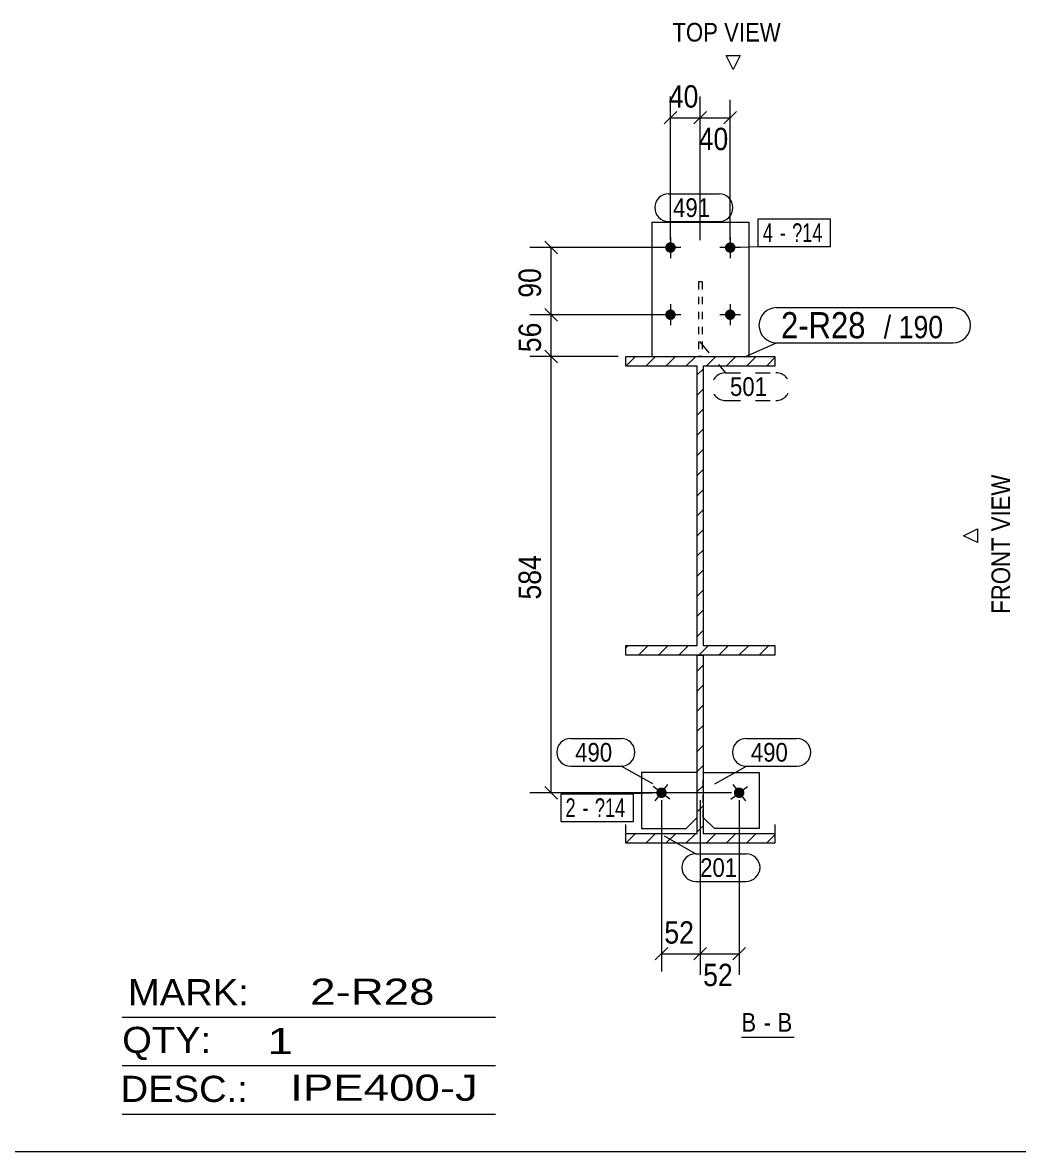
# Model space of a CAD drawing. Header units: millimetres. Extents: x 2 to 825, y 1 to 579.
# Drawn here: x 204.2 to 337.6, y 5 to 156.2 of the extents above; entities that cross this region are included whole.
import ezdxf

# ---------------------------------------------------------------- set-up
doc = ezdxf.new("R2010")
doc.units = ezdxf.units.MM
for name, pattern in [('XKITLINE00', [0]), ('XKITLINE01', [4, 1, -1, 1, -1]), ('XKITLINE02', [4, 2, -2])]:
    doc.linetypes.add(name, pattern=pattern)
for name, color, linetype, lineweight in [('Bolt', 3, 'Continuous', 0), ('BoltMark', 7, 'Continuous', 0), ('Dimensions', 7, 'Continuous', 0), ('DrawingSheet', 5, 'Continuous', 0), ('OtherObjectType', 7, 'Continuous', 0), ('Part', 2, 'Continuous', 0), ('PartMark', 7, 'Continuous', 0)]:
    doc.layers.add(name, color=color, linetype=linetype, lineweight=lineweight)
doc.styles.add('ARIAL', font='ARIAL.TTF')
doc.styles.add('ARIAL_NARROW', font='ARIALN.TTF')

# ---------------------------------------------------------------- blocks, each defined once
blk = doc.blocks.new('*A6')
at = {"layer": 'Part', "color": 7, "linetype": 'XKITLINE00', "lineweight": 0}
for p, q in [((284.96, 110.19), (286.26, 111.49)), ((287.66, 110.19), (288.96, 111.49)), ((290.35, 110.19), (291.65, 111.49)), ((293.04, 110.19), (294.34, 111.49)), ((295.74, 110.19), (297.04, 111.49)), ((298.43, 110.19), (299.73, 111.49)), ((301.13, 110.19), (302.43, 111.49)), ((303.82, 110.19), (304.96, 111.34)), ((284.96, 110.19), (284.96, 110.19)), ((294.56, 109.02), (295.36, 109.82)), ((294.56, 106.32), (295.36, 107.12)), ((294.56, 103.63), (295.36, 104.43)), ((294.56, 100.94), (295.36, 101.74)), ((294.56, 98.24), (295.36, 99.04)), ((294.56, 95.55), (295.36, 96.35)), ((294.56, 92.85), (295.36, 93.65)), ((294.56, 90.16), (295.36, 90.96)), ((294.56, 87.47), (295.36, 88.27)), ((294.56, 84.77), (295.36, 85.57)), ((294.56, 82.08), (295.36, 82.88)), ((294.56, 79.38), (295.36, 80.18)), ((294.56, 76.69), (295.36, 77.49)), ((294.56, 74), (295.36, 74.8)), ((284.96, 72.48), (285.28, 72.79)), ((286.67, 71.49), (287.97, 72.79)), ((289.37, 71.49), (290.67, 72.79)), ((292.06, 71.49), (293.36, 72.79)), ((294.75, 71.49), (296.05, 72.79)), ((297.45, 71.49), (298.75, 72.79)), ((300.14, 71.49), (301.44, 72.79)), ((302.84, 71.49), (304.14, 72.79))]:
    blk.add_line(p, q, dxfattribs=at)
blk = doc.blocks.new('*A7')
at = {"layer": 'Part', "color": 7, "linetype": 'XKITLINE00', "lineweight": 0}
for p, q in [((294.56, 69.36), (295.36, 70.16)), ((294.56, 66.67), (295.36, 67.47)), ((294.56, 63.97), (295.36, 64.77)), ((294.56, 61.28), (295.36, 62.08)), ((294.56, 58.59), (295.36, 59.39)), ((294.56, 55.89), (295.36, 56.69)), ((294.56, 53.2), (295.36, 54)), ((294.56, 50.5), (295.36, 51.3)), ((294.56, 47.81), (295.36, 48.61)), ((284.96, 46.29), (286.27, 47.6)), ((287.66, 46.29), (288.96, 47.6)), ((290.35, 46.29), (291.66, 47.6)), ((293.04, 46.29), (294.35, 47.6)), ((295.74, 46.29), (297.05, 47.6)), ((298.43, 46.29), (299.74, 47.6)), ((301.13, 46.29), (302.43, 47.6)), ((303.82, 46.29), (304.96, 47.43))]:
    blk.add_line(p, q, dxfattribs=at)
blk = doc.blocks.new('*A146')
at = {"layer": 'Bolt'}
blk.add_hatch(color=3, dxfattribs=at).paths.add_polyline_path([(299.76, 53.63), (299.79, 53.65), (299.82, 53.66), (299.85, 53.68), (299.88, 53.69), (299.91, 53.71), (299.94, 53.72), (299.98, 53.73), (300.01, 53.74), (300.04, 53.74), (300.08, 53.75), (300.11, 53.75), (300.15, 53.75), (300.18, 53.75), (300.21, 53.75), (300.25, 53.75), (300.28, 53.74), (300.32, 53.74), (300.35, 53.73), (300.38, 53.72), (300.41, 53.71), (300.45, 53.69), (300.48, 53.68), (300.51, 53.66), (300.54, 53.65), (300.57, 53.63), (300.59, 53.61), (300.62, 53.58), (300.64, 53.56), (300.67, 53.54), (300.69, 53.51), (300.71, 53.48), (300.73, 53.46), (300.75, 53.43), (300.77, 53.4), (300.79, 53.37), (300.8, 53.34), (300.81, 53.31), (300.83, 53.27), (300.84, 53.24), (300.84, 53.21), (300.85, 53.17), (300.86, 53.14), (300.86, 53.1), (300.86, 53.07), (300.86, 53.04), (300.86, 53), (300.86, 52.97), (300.85, 52.93), (300.84, 52.9), (300.84, 52.87), (300.83, 52.83), (300.81, 52.8), (300.8, 52.77), (300.79, 52.74), (300.77, 52.71), (300.75, 52.68), (300.73, 52.65), (300.71, 52.62), (300.69, 52.6), (300.67, 52.57), (300.64, 52.55), (300.62, 52.52), (300.59, 52.5), (300.56, 52.48), (300.53, 52.46), (300.51, 52.44), (300.47, 52.43), (300.44, 52.41), (300.41, 52.4), (300.38, 52.39), (300.35, 52.38), (300.31, 52.37), (300.28, 52.36), (300.25, 52.36), (300.21, 52.36), (300.18, 52.35), (300.14, 52.35), (300.11, 52.36), (300.07, 52.36), (300.04, 52.36), (300.01, 52.37), (299.97, 52.38), (299.94, 52.39), (299.91, 52.4), (299.88, 52.42), (299.85, 52.43), (299.81, 52.45), (299.79, 52.46), (299.76, 52.48), (299.73, 52.5), (299.7, 52.53), (299.68, 52.55), (299.65, 52.57), (299.63, 52.6), (299.61, 52.62), (299.59, 52.65), (299.57, 52.68), (299.55, 52.71), (299.54, 52.74), (299.52, 52.77), (299.51, 52.8), (299.5, 52.84), (299.49, 52.87), (299.48, 52.9), (299.47, 52.94), (299.47, 52.97), (299.46, 53), (299.46, 53.04), (299.46, 53.07), (299.46, 53.11), (299.47, 53.14), (299.47, 53.18), (299.48, 53.21), (299.49, 53.24), (299.5, 53.28), (299.51, 53.31), (299.52, 53.34), (299.54, 53.37), (299.55, 53.4), (299.57, 53.43), (299.59, 53.46), (299.61, 53.49), (299.63, 53.51), (299.65, 53.54), (299.68, 53.56), (299.7, 53.59), (299.73, 53.61)], flags=17)
at = {"layer": 'Bolt', "color": 3, "linetype": 'XKITLINE00', "lineweight": 0}
for p, q in [((299.06, 52.2), (301.27, 53.91)), ((299.3, 54.16), (301.02, 51.95))]:
    blk.add_line(p, q, dxfattribs=at)
blk = doc.blocks.new('*A147')
at = {"layer": 'Bolt'}
blk.add_hatch(color=3, dxfattribs=at).paths.add_polyline_path([(289.3, 52.52), (289.28, 52.55), (289.25, 52.57), (289.23, 52.6), (289.21, 52.62), (289.19, 52.65), (289.17, 52.68), (289.15, 52.71), (289.14, 52.74), (289.12, 52.77), (289.11, 52.8), (289.1, 52.83), (289.09, 52.87), (289.08, 52.9), (289.07, 52.93), (289.07, 52.97), (289.06, 53), (289.06, 53.04), (289.06, 53.07), (289.06, 53.1), (289.07, 53.14), (289.07, 53.17), (289.08, 53.21), (289.09, 53.24), (289.1, 53.27), (289.11, 53.31), (289.12, 53.34), (289.14, 53.37), (289.15, 53.4), (289.17, 53.43), (289.19, 53.46), (289.21, 53.48), (289.23, 53.51), (289.25, 53.54), (289.28, 53.56), (289.3, 53.58), (289.33, 53.61), (289.36, 53.63), (289.39, 53.65), (289.41, 53.66), (289.45, 53.68), (289.48, 53.69), (289.51, 53.71), (289.54, 53.72), (289.57, 53.73), (289.61, 53.74), (289.64, 53.74), (289.67, 53.75), (289.71, 53.75), (289.74, 53.75), (289.78, 53.75), (289.81, 53.75), (289.85, 53.75), (289.88, 53.74), (289.91, 53.74), (289.95, 53.73), (289.98, 53.72), (290.01, 53.71), (290.04, 53.69), (290.07, 53.68), (290.11, 53.66), (290.13, 53.65), (290.16, 53.63), (290.19, 53.61), (290.22, 53.59), (290.24, 53.56), (290.27, 53.54), (290.29, 53.51), (290.31, 53.49), (290.33, 53.46), (290.35, 53.43), (290.37, 53.4), (290.39, 53.37), (290.4, 53.34), (290.41, 53.31), (290.43, 53.28), (290.44, 53.24), (290.44, 53.21), (290.45, 53.18), (290.46, 53.14), (290.46, 53.11), (290.46, 53.07), (290.46, 53.04), (290.46, 53), (290.46, 52.97), (290.45, 52.94), (290.44, 52.9), (290.44, 52.87), (290.43, 52.84), (290.41, 52.8), (290.4, 52.77), (290.39, 52.74), (290.37, 52.71), (290.35, 52.68), (290.33, 52.65), (290.31, 52.62), (290.29, 52.6), (290.27, 52.57), (290.24, 52.55), (290.22, 52.53), (290.19, 52.5), (290.17, 52.48), (290.14, 52.46), (290.11, 52.45), (290.08, 52.43), (290.05, 52.42), (290.01, 52.4), (289.98, 52.39), (289.95, 52.38), (289.92, 52.37), (289.88, 52.36), (289.85, 52.36), (289.81, 52.36), (289.78, 52.35), (289.75, 52.35), (289.71, 52.36), (289.68, 52.36), (289.64, 52.36), (289.61, 52.37), (289.58, 52.38), (289.54, 52.39), (289.51, 52.4), (289.48, 52.41), (289.45, 52.43), (289.42, 52.44), (289.39, 52.46), (289.36, 52.48), (289.33, 52.5)], flags=17)
at = {"layer": 'Bolt', "color": 3, "linetype": 'XKITLINE00', "lineweight": 0}
for p, q in [((290.87, 52.2), (288.66, 53.91)), ((288.9, 51.95), (290.62, 54.16))]:
    blk.add_line(p, q, dxfattribs=at)
blk = doc.blocks.new('*A148')
at = {"layer": 'Bolt'}
for points in [[(291.66, 126.06), (291.66, 126.03), (291.65, 125.99), (291.65, 125.96), (291.64, 125.92), (291.63, 125.89), (291.62, 125.86), (291.61, 125.83), (291.59, 125.8), (291.58, 125.76), (291.56, 125.73), (291.54, 125.71), (291.52, 125.68), (291.5, 125.65), (291.48, 125.62), (291.46, 125.6), (291.43, 125.58), (291.41, 125.55), (291.38, 125.53), (291.35, 125.51), (291.32, 125.49), (291.29, 125.48), (291.26, 125.46), (291.23, 125.45), (291.2, 125.44), (291.16, 125.42), (291.13, 125.42), (291.1, 125.41), (291.06, 125.4), (291.03, 125.4), (291, 125.4), (290.96, 125.39), (290.93, 125.4), (290.89, 125.4), (290.86, 125.4), (290.82, 125.41), (290.79, 125.42), (290.76, 125.42), (290.73, 125.44), (290.69, 125.45), (290.66, 125.46), (290.63, 125.48), (290.6, 125.49), (290.57, 125.51), (290.54, 125.53), (290.52, 125.55), (290.49, 125.58), (290.47, 125.6), (290.44, 125.62), (290.42, 125.65), (290.4, 125.68), (290.38, 125.71), (290.36, 125.73), (290.34, 125.76), (290.33, 125.8), (290.31, 125.83), (290.3, 125.86), (290.29, 125.89), (290.28, 125.92), (290.27, 125.96), (290.27, 125.99), (290.26, 126.03), (290.26, 126.06), (290.26, 126.09), (290.26, 126.13), (290.26, 126.16), (290.27, 126.2), (290.27, 126.23), (290.28, 126.26), (290.29, 126.3), (290.3, 126.33), (290.31, 126.36), (290.33, 126.39), (290.34, 126.42), (290.36, 126.45), (290.38, 126.48), (290.4, 126.51), (290.42, 126.54), (290.44, 126.56), (290.47, 126.59), (290.49, 126.61), (290.52, 126.64), (290.54, 126.66), (290.57, 126.68), (290.6, 126.69), (290.63, 126.71), (290.66, 126.73), (290.69, 126.74), (290.73, 126.75), (290.76, 126.76), (290.79, 126.77), (290.82, 126.78), (290.86, 126.79), (290.89, 126.79), (290.93, 126.79), (290.96, 126.79), (291, 126.79), (291.03, 126.79), (291.06, 126.79), (291.1, 126.78), (291.13, 126.77), (291.16, 126.76), (291.2, 126.75), (291.23, 126.74), (291.26, 126.73), (291.29, 126.71), (291.32, 126.69), (291.35, 126.68), (291.38, 126.66), (291.41, 126.64), (291.43, 126.61), (291.46, 126.59), (291.48, 126.56), (291.5, 126.54), (291.52, 126.51), (291.54, 126.48), (291.56, 126.45), (291.58, 126.42), (291.59, 126.39), (291.61, 126.36), (291.62, 126.33), (291.63, 126.3), (291.64, 126.26), (291.65, 126.23), (291.65, 126.2), (291.66, 126.16), (291.66, 126.13), (291.66, 126.09)], [(299.66, 126.06), (299.66, 126.03), (299.65, 125.99), (299.65, 125.96), (299.64, 125.92), (299.63, 125.89), (299.62, 125.86), (299.61, 125.83), (299.59, 125.8), (299.58, 125.76), (299.56, 125.73), (299.54, 125.71), (299.52, 125.68), (299.5, 125.65), (299.48, 125.62), (299.46, 125.6), (299.43, 125.58), (299.41, 125.55), (299.38, 125.53), (299.35, 125.51), (299.32, 125.49), (299.29, 125.48), (299.26, 125.46), (299.23, 125.45), (299.2, 125.44), (299.16, 125.42), (299.13, 125.42), (299.1, 125.41), (299.06, 125.4), (299.03, 125.4), (299, 125.4), (298.96, 125.39), (298.93, 125.4), (298.89, 125.4), (298.86, 125.4), (298.82, 125.41), (298.79, 125.42), (298.76, 125.42), (298.73, 125.44), (298.69, 125.45), (298.66, 125.46), (298.63, 125.48), (298.6, 125.49), (298.57, 125.51), (298.54, 125.53), (298.52, 125.55), (298.49, 125.58), (298.47, 125.6), (298.44, 125.62), (298.42, 125.65), (298.4, 125.68), (298.38, 125.71), (298.36, 125.73), (298.34, 125.76), (298.33, 125.8), (298.31, 125.83), (298.3, 125.86), (298.29, 125.89), (298.28, 125.92), (298.27, 125.96), (298.27, 125.99), (298.26, 126.03), (298.26, 126.06), (298.26, 126.09), (298.26, 126.13), (298.26, 126.16), (298.27, 126.2), (298.27, 126.23), (298.28, 126.26), (298.29, 126.3), (298.3, 126.33), (298.31, 126.36), (298.33, 126.39), (298.34, 126.42), (298.36, 126.45), (298.38, 126.48), (298.4, 126.51), (298.42, 126.54), (298.44, 126.56), (298.47, 126.59), (298.49, 126.61), (298.52, 126.64), (298.54, 126.66), (298.57, 126.68), (298.6, 126.69), (298.63, 126.71), (298.66, 126.73), (298.69, 126.74), (298.73, 126.75), (298.76, 126.76), (298.79, 126.77), (298.82, 126.78), (298.86, 126.79), (298.89, 126.79), (298.93, 126.79), (298.96, 126.79), (299, 126.79), (299.03, 126.79), (299.06, 126.79), (299.1, 126.78), (299.13, 126.77), (299.16, 126.76), (299.2, 126.75), (299.23, 126.74), (299.26, 126.73), (299.29, 126.71), (299.32, 126.69), (299.35, 126.68), (299.38, 126.66), (299.41, 126.64), (299.43, 126.61), (299.46, 126.59), (299.48, 126.56), (299.5, 126.54), (299.52, 126.51), (299.54, 126.48), (299.56, 126.45), (299.58, 126.42), (299.59, 126.39), (299.61, 126.36), (299.62, 126.33), (299.63, 126.3), (299.64, 126.26), (299.65, 126.23), (299.65, 126.2), (299.66, 126.16), (299.66, 126.13), (299.66, 126.09)], [(291.66, 117.06), (291.66, 117.03), (291.65, 116.99), (291.65, 116.96), (291.64, 116.92), (291.63, 116.89), (291.62, 116.86), (291.61, 116.83), (291.59, 116.8), (291.58, 116.76), (291.56, 116.73), (291.54, 116.71), (291.52, 116.68), (291.5, 116.65), (291.48, 116.62), (291.46, 116.6), (291.43, 116.58), (291.41, 116.55), (291.38, 116.53), (291.35, 116.51), (291.32, 116.49), (291.29, 116.48), (291.26, 116.46), (291.23, 116.45), (291.2, 116.44), (291.16, 116.42), (291.13, 116.42), (291.1, 116.41), (291.06, 116.4), (291.03, 116.4), (291, 116.4), (290.96, 116.39), (290.93, 116.4), (290.89, 116.4), (290.86, 116.4), (290.82, 116.41), (290.79, 116.42), (290.76, 116.42), (290.73, 116.44), (290.69, 116.45), (290.66, 116.46), (290.63, 116.48), (290.6, 116.49), (290.57, 116.51), (290.54, 116.53), (290.52, 116.55), (290.49, 116.58), (290.47, 116.6), (290.44, 116.62), (290.42, 116.65), (290.4, 116.68), (290.38, 116.71), (290.36, 116.73), (290.34, 116.76), (290.33, 116.8), (290.31, 116.83), (290.3, 116.86), (290.29, 116.89), (290.28, 116.92), (290.27, 116.96), (290.27, 116.99), (290.26, 117.03), (290.26, 117.06), (290.26, 117.09), (290.26, 117.13), (290.26, 117.16), (290.27, 117.2), (290.27, 117.23), (290.28, 117.26), (290.29, 117.3), (290.3, 117.33), (290.31, 117.36), (290.33, 117.39), (290.34, 117.42), (290.36, 117.45), (290.38, 117.48), (290.4, 117.51), (290.42, 117.54), (290.44, 117.56), (290.47, 117.59), (290.49, 117.61), (290.52, 117.64), (290.54, 117.66), (290.57, 117.68), (290.6, 117.69), (290.63, 117.71), (290.66, 117.73), (290.69, 117.74), (290.73, 117.75), (290.76, 117.76), (290.79, 117.77), (290.82, 117.78), (290.86, 117.79), (290.89, 117.79), (290.93, 117.79), (290.96, 117.79), (291, 117.79), (291.03, 117.79), (291.06, 117.79), (291.1, 117.78), (291.13, 117.77), (291.16, 117.76), (291.2, 117.75), (291.23, 117.74), (291.26, 117.73), (291.29, 117.71), (291.32, 117.69), (291.35, 117.68), (291.38, 117.66), (291.41, 117.64), (291.43, 117.61), (291.46, 117.59), (291.48, 117.56), (291.5, 117.54), (291.52, 117.51), (291.54, 117.48), (291.56, 117.45), (291.58, 117.42), (291.59, 117.39), (291.61, 117.36), (291.62, 117.33), (291.63, 117.3), (291.64, 117.26), (291.65, 117.23), (291.65, 117.2), (291.66, 117.16), (291.66, 117.13), (291.66, 117.09)], [(299.66, 117.06), (299.66, 117.03), (299.65, 116.99), (299.65, 116.96), (299.64, 116.92), (299.63, 116.89), (299.62, 116.86), (299.61, 116.83), (299.59, 116.8), (299.58, 116.76), (299.56, 116.73), (299.54, 116.71), (299.52, 116.68), (299.5, 116.65), (299.48, 116.62), (299.46, 116.6), (299.43, 116.58), (299.41, 116.55), (299.38, 116.53), (299.35, 116.51), (299.32, 116.49), (299.29, 116.48), (299.26, 116.46), (299.23, 116.45), (299.2, 116.44), (299.16, 116.42), (299.13, 116.42), (299.1, 116.41), (299.06, 116.4), (299.03, 116.4), (299, 116.4), (298.96, 116.39), (298.93, 116.4), (298.89, 116.4), (298.86, 116.4), (298.82, 116.41), (298.79, 116.42), (298.76, 116.42), (298.73, 116.44), (298.69, 116.45), (298.66, 116.46), (298.63, 116.48), (298.6, 116.49), (298.57, 116.51), (298.54, 116.53), (298.52, 116.55), (298.49, 116.58), (298.47, 116.6), (298.44, 116.62), (298.42, 116.65), (298.4, 116.68), (298.38, 116.71), (298.36, 116.73), (298.34, 116.76), (298.33, 116.8), (298.31, 116.83), (298.3, 116.86), (298.29, 116.89), (298.28, 116.92), (298.27, 116.96), (298.27, 116.99), (298.26, 117.03), (298.26, 117.06), (298.26, 117.09), (298.26, 117.13), (298.26, 117.16), (298.27, 117.2), (298.27, 117.23), (298.28, 117.26), (298.29, 117.3), (298.3, 117.33), (298.31, 117.36), (298.33, 117.39), (298.34, 117.42), (298.36, 117.45), (298.38, 117.48), (298.4, 117.51), (298.42, 117.54), (298.44, 117.56), (298.47, 117.59), (298.49, 117.61), (298.52, 117.64), (298.54, 117.66), (298.57, 117.68), (298.6, 117.69), (298.63, 117.71), (298.66, 117.73), (298.69, 117.74), (298.73, 117.75), (298.76, 117.76), (298.79, 117.77), (298.82, 117.78), (298.86, 117.79), (298.89, 117.79), (298.93, 117.79), (298.96, 117.79), (299, 117.79), (299.03, 117.79), (299.06, 117.79), (299.1, 117.78), (299.13, 117.77), (299.16, 117.76), (299.2, 117.75), (299.23, 117.74), (299.26, 117.73), (299.29, 117.71), (299.32, 117.69), (299.35, 117.68), (299.38, 117.66), (299.41, 117.64), (299.43, 117.61), (299.46, 117.59), (299.48, 117.56), (299.5, 117.54), (299.52, 117.51), (299.54, 117.48), (299.56, 117.45), (299.58, 117.42), (299.59, 117.39), (299.61, 117.36), (299.62, 117.33), (299.63, 117.3), (299.64, 117.26), (299.65, 117.23), (299.65, 117.2), (299.66, 117.16), (299.66, 117.13), (299.66, 117.09)]]:
    blk.add_hatch(color=3, dxfattribs=at).paths.add_polyline_path(points, flags=17)
at = {"layer": 'Bolt', "color": 3, "linetype": 'XKITLINE00', "lineweight": 0}
for p, q in [((290.96, 127.49), (290.96, 124.69)), ((298.96, 127.49), (298.96, 124.69)), ((292.36, 126.09), (289.56, 126.09)), ((300.36, 126.09), (297.56, 126.09)), ((290.96, 118.49), (290.96, 115.69)), ((298.96, 118.49), (298.96, 115.69)), ((292.36, 117.09), (289.56, 117.09)), ((300.36, 117.09), (297.56, 117.09))]:
    blk.add_line(p, q, dxfattribs=at)
blk = doc.blocks.new('*A149')
at = {"layer": 'Part', "color": 2, "linetype": 'XKITLINE00', "lineweight": 0}
for p, q in [((284.96, 110.19), (284.96, 111.49)), ((284.96, 111.49), (304.96, 111.49)), ((304.96, 111.49), (304.96, 110.19)), ((294.56, 110.19), (284.96, 110.19)), ((294.56, 72.79), (294.56, 110.19)), ((304.96, 110.19), (295.36, 110.19)), ((295.36, 110.19), (295.36, 72.79)), ((284.96, 71.49), (284.96, 72.79)), ((284.96, 72.79), (294.56, 72.79)), ((295.36, 72.79), (304.96, 72.79)), ((304.96, 72.79), (304.96, 71.49)), ((304.96, 71.49), (284.96, 71.49))]:
    blk.add_line(p, q, dxfattribs=at)
blk = doc.blocks.new('*A150')
at = {"layer": 'Part', "color": 2, "linetype": 'XKITLINE00', "lineweight": 0}
for p, q in [((295.36, 55.75), (302.86, 55.75)), ((302.86, 55.75), (302.86, 48.25)), ((296.86, 48.25), (295.36, 49.75)), ((302.86, 48.25), (296.86, 48.25))]:
    blk.add_line(p, q, dxfattribs=at)
at = {"layer": 'Part', "color": 7, "linetype": 'XKITLINE01', "lineweight": 0}
blk.add_line((295.36, 49.75), (295.36, 55.75), dxfattribs=at)
blk = doc.blocks.new('*A151')
at = {"layer": 'Part', "color": 2, "linetype": 'XKITLINE00', "lineweight": 0}
for p, q in [((294.56, 55.75), (287.06, 55.75)), ((287.06, 55.75), (287.06, 48.25)), ((293.06, 48.25), (294.56, 49.75)), ((287.06, 48.25), (293.06, 48.25))]:
    blk.add_line(p, q, dxfattribs=at)
at = {"layer": 'Part', "color": 7, "linetype": 'XKITLINE01', "lineweight": 0}
blk.add_line((294.56, 49.75), (294.56, 55.75), dxfattribs=at)
blk = doc.blocks.new('*A152')
at = {"layer": 'Part', "color": 7, "linetype": 'XKITLINE01', "lineweight": 0}
for p, q in [((295.21, 121.49), (294.71, 121.49)), ((294.71, 121.49), (294.71, 111.49)), ((295.21, 121.49), (295.21, 111.49)), ((295.21, 111.49), (294.71, 111.49))]:
    blk.add_line(p, q, dxfattribs=at)
blk = doc.blocks.new('*A153')
at = {"layer": 'Part', "color": 2, "linetype": 'XKITLINE00', "lineweight": 0}
for p, q in [((288.46, 129.49), (288.46, 111.49)), ((288.46, 129.49), (301.46, 129.49)), ((301.46, 129.49), (301.46, 111.49))]:
    blk.add_line(p, q, dxfattribs=at)
at = {"layer": 'Part', "color": 7, "linetype": 'XKITLINE01', "lineweight": 0}
blk.add_line((288.46, 111.49), (301.46, 111.49), dxfattribs=at)
blk = doc.blocks.new('*A154')
at = {"layer": 'Part', "color": 2, "linetype": 'XKITLINE00', "lineweight": 0}
for p, q in [((294.56, 47.6), (294.56, 71.49)), ((294.56, 71.49), (295.36, 71.49)), ((295.36, 71.49), (295.36, 47.6)), ((284.96, 46.29), (284.96, 48.79)), ((304.96, 48.79), (304.96, 46.29)), ((284.96, 47.6), (294.56, 47.6)), ((295.36, 47.6), (304.96, 47.6)), ((304.96, 46.29), (284.96, 46.29))]:
    blk.add_line(p, q, dxfattribs=at)
blk = doc.blocks.new('*A155')
at = {"layer": 'DrawingSheet', "color": 5, "linetype": 'XKITLINE00', "lineweight": 0}
blk.add_line((5, 5), (825, 5), dxfattribs=at)
blk = doc.blocks.new('*A159')
at = {"layer": 'OtherObjectType', "color": 6, "linetype": 'XKITLINE00', "lineweight": 0}
for p, q in [((217.5, 23), (267.5, 23)), ((217.5, 16.5), (267.5, 16.5)), ((217.5, 10), (267.5, 10))]:
    blk.add_line(p, q, dxfattribs=at)
at = {"layer": 'OtherObjectType', "color": 6, "style": 'ARIAL_NARROW'}
for s, width, p in [('MARK:', 1.275, (218.27, 24.58)), ('2-R28', 1.525501, (242.69, 24.65)), ('QTY:', 1.275, (217.5, 18.19)), ('1', 1.525501, (236.99, 18.05)), ('DESC.:', 1.275, (217.29, 11.63)), ('IPE400-J', 1.525501, (240, 11.79))]:
    blk.add_text(s, height=3.5, dxfattribs=dict(at, width=width)).set_placement(p)
blk = doc.blocks.new('*A338')
at = {"layer": 'Dimensions', "color": 7, "linetype": 'XKITLINE00', "lineweight": 0}
for p, q in [((274.11, 112.34), (275.81, 110.65)), ((283.96, 111.49), (272.11, 111.49)), ((274.96, 53.05), (274.96, 111.49)), ((299.16, 53.05), (272.11, 53.05)), ((274.11, 53.9), (275.81, 52.21))]:
    blk.add_line(p, q, dxfattribs=at)
at = {"layer": 'Dimensions', "color": 3}
for p in [(274.96, 111.49), (274.96, 53.05)]:
    blk.add_point(p, dxfattribs=at)
at = {"layer": 'Dimensions', "color": 3, "style": 'ARIAL', "width": 0.85}
blk.add_text('584', height=3, rotation=90.0002, dxfattribs=at).set_placement((273.61, 78.94))
blk = doc.blocks.new('*A339')
at = {"layer": 'Dimensions', "color": 7, "linetype": 'XKITLINE00', "lineweight": 0}
for p, q in [((289.96, 117.09), (272.11, 117.09)), ((274.11, 117.94), (275.81, 116.25)), ((274.96, 111.49), (274.96, 117.09)), ((274.11, 112.34), (275.81, 110.65)), ((283.96, 111.49), (272.11, 111.49))]:
    blk.add_line(p, q, dxfattribs=at)
at = {"layer": 'Dimensions', "color": 3}
for p in [(274.96, 117.09), (274.96, 111.49)]:
    blk.add_point(p, dxfattribs=at)
at = {"layer": 'Dimensions', "color": 3, "style": 'ARIAL', "width": 0.85}
blk.add_text('56', height=3, rotation=90.0002, dxfattribs=at).set_placement((273.61, 112.07))
blk = doc.blocks.new('*A340')
at = {"layer": 'Dimensions', "color": 7, "linetype": 'XKITLINE00', "lineweight": 0}
for p, q in [((289.96, 126.09), (272.11, 126.09)), ((274.11, 126.94), (275.81, 125.25)), ((274.96, 117.09), (274.96, 126.09)), ((289.96, 117.09), (272.11, 117.09)), ((274.11, 117.94), (275.81, 116.25))]:
    blk.add_line(p, q, dxfattribs=at)
at = {"layer": 'Dimensions', "color": 3}
for p in [(274.96, 126.09), (274.96, 117.09)]:
    blk.add_point(p, dxfattribs=at)
at = {"layer": 'Dimensions', "color": 3, "style": 'ARIAL', "width": 0.85}
blk.add_text('90', height=3, rotation=90.0002, dxfattribs=at).set_placement((273.61, 119.37))
blk = doc.blocks.new('*A341')
at = {"layer": 'Dimensions', "color": 7, "linetype": 'XKITLINE00', "lineweight": 0}
for p, q in [((289.76, 52.05), (289.76, 29.09)), ((294.96, 52.05), (294.96, 29.09)), ((290.61, 32.34), (288.91, 30.65)), ((295.81, 32.34), (294.11, 30.65)), ((289.76, 31.49), (294.96, 31.49))]:
    blk.add_line(p, q, dxfattribs=at)
at = {"layer": 'Dimensions', "color": 3}
for p in [(289.76, 31.49), (294.96, 31.49)]:
    blk.add_point(p, dxfattribs=at)
at = {"layer": 'Dimensions', "color": 3, "style": 'ARIAL', "width": 0.85}
blk.add_text('52', height=3, dxfattribs=at).set_placement((290.14, 32.84))
blk = doc.blocks.new('*A342')
at = {"layer": 'Dimensions', "color": 7, "linetype": 'XKITLINE00', "lineweight": 0}
for p, q in [((294.96, 52.05), (294.96, 28.64)), ((300.16, 52.05), (300.16, 28.64)), ((295.81, 32.34), (294.11, 30.65)), ((301.01, 32.34), (299.31, 30.65)), ((294.96, 31.49), (300.16, 31.49))]:
    blk.add_line(p, q, dxfattribs=at)
at = {"layer": 'Dimensions', "color": 3}
for p in [(294.96, 31.49), (300.16, 31.49)]:
    blk.add_point(p, dxfattribs=at)
at = {"layer": 'Dimensions', "color": 3, "style": 'ARIAL', "width": 0.85}
blk.add_text('52', height=3, dxfattribs=at).set_placement((295.34, 27.14))
blk = doc.blocks.new('*A343')
at = {"layer": 'Dimensions', "color": 7, "linetype": 'XKITLINE00', "lineweight": 0}
for p, q in [((290.96, 127.09), (290.96, 146.34)), ((294.96, 127.09), (294.96, 146.34)), ((291.81, 144.34), (290.11, 142.65)), ((295.81, 144.34), (294.11, 142.65)), ((290.96, 143.49), (294.96, 143.49))]:
    blk.add_line(p, q, dxfattribs=at)
at = {"layer": 'Dimensions', "color": 3}
for p in [(290.96, 143.49), (294.96, 143.49)]:
    blk.add_point(p, dxfattribs=at)
at = {"layer": 'Dimensions', "color": 3, "style": 'ARIAL', "width": 0.85}
blk.add_text('40', height=3, dxfattribs=at).set_placement((290.74, 144.84))
blk = doc.blocks.new('*A344')
at = {"layer": 'Dimensions', "color": 7, "linetype": 'XKITLINE00', "lineweight": 0}
for p, q in [((294.96, 127.09), (294.96, 145.89)), ((298.96, 127.09), (298.96, 145.89)), ((295.81, 144.34), (294.11, 142.65)), ((299.81, 144.34), (298.11, 142.65)), ((294.96, 143.49), (298.96, 143.49))]:
    blk.add_line(p, q, dxfattribs=at)
at = {"layer": 'Dimensions', "color": 3}
for p in [(294.96, 143.49), (298.96, 143.49)]:
    blk.add_point(p, dxfattribs=at)
at = {"layer": 'Dimensions', "color": 3, "style": 'ARIAL', "width": 0.85}
blk.add_text('40', height=3, dxfattribs=at).set_placement((294.74, 139.14))
blk = doc.blocks.new('*A345')
at = {"layer": 'BoltMark', "color": 7, "linetype": 'XKITLINE00', "lineweight": 0}
for p, q in [((302.73, 129.94), (312.42, 129.94)), ((302.73, 126.24), (302.73, 129.94)), ((312.42, 126.24), (312.42, 129.94)), ((298.96, 126.09), (302.73, 126.24)), ((302.73, 126.24), (312.42, 126.24))]:
    blk.add_line(p, q, dxfattribs=at)
at = {"layer": 'BoltMark', "color": 3, "style": 'ARIAL_NARROW', "width": 0.85}
for s, p in [('4', (303.33, 126.84)), ('?14', (307.26, 126.84)), ('-', (305.6, 126.84))]:
    blk.add_text(s, height=2.5, dxfattribs=at).set_placement(p)
blk = doc.blocks.new('*A346')
at = {"layer": 'BoltMark', "color": 7, "linetype": 'XKITLINE00', "lineweight": 0}
for p, q in [((289.76, 53.05), (285.99, 52.9)), ((276.3, 52.9), (285.99, 52.9)), ((276.3, 49.2), (276.3, 52.9)), ((285.99, 49.2), (285.99, 52.9)), ((276.3, 49.2), (285.99, 49.2))]:
    blk.add_line(p, q, dxfattribs=at)
at = {"layer": 'BoltMark', "color": 3, "style": 'ARIAL_NARROW', "width": 0.85}
for s, p in [('2', (276.9, 49.8)), ('?14', (280.83, 49.8)), ('-', (279.17, 49.8))]:
    blk.add_text(s, height=2.5, dxfattribs=at).set_placement(p)
blk = doc.blocks.new('*A347')
at = {"layer": 'PartMark', "color": 7, "linetype": 'XKITLINE00', "lineweight": 0}
for p, q in [((290.1, 47.27), (294.34, 44.88)), ((294.34, 44.88), (301.11, 44.88)), ((294.34, 41.18), (301.11, 41.18))]:
    blk.add_line(p, q, dxfattribs=at)
for centre, start, end in [((294.34, 43.03), 90, 270), ((301.11, 43.03), 270, 90)]:
    blk.add_arc(centre, 1.85, start, end, dxfattribs=at)
at = {"layer": 'PartMark', "color": 3, "style": 'ARIAL', "width": 0.85}
blk.add_text('201', height=2.5, dxfattribs=at).set_placement((294.94, 41.78))
blk = doc.blocks.new('*A348')
at = {"layer": 'PartMark', "color": 7, "linetype": 'XKITLINE00', "lineweight": 0}
for p, q in [((290.71, 133.29), (297.47, 133.29)), ((290.71, 129.59), (297.47, 129.59))]:
    blk.add_line(p, q, dxfattribs=at)
for centre, start, end in [((290.71, 131.44), 90, 270), ((297.47, 131.44), 270, 90)]:
    blk.add_arc(centre, 1.85, start, end, dxfattribs=at)
at = {"layer": 'PartMark', "color": 3, "style": 'ARIAL', "width": 0.85}
blk.add_text('491', height=2.5, dxfattribs=at).set_placement((291.31, 130.19))
blk = doc.blocks.new('*A349')
at = {"layer": 'PartMark', "color": 7, "linetype": 'XKITLINE02', "lineweight": 0}
for p, q in [((294.84, 113.52), (298.34, 109.31)), ((298.34, 109.31), (305.1, 109.31)), ((298.34, 105.61), (305.1, 105.61))]:
    blk.add_line(p, q, dxfattribs=at)
for centre, start, end in [((298.34, 107.46), 90, 270), ((305.1, 107.46), 270, 90)]:
    blk.add_arc(centre, 1.85, start, end, dxfattribs=at)
at = {"layer": 'PartMark', "color": 3, "style": 'ARIAL', "width": 0.85}
blk.add_text('501', height=2.5, dxfattribs=at).set_placement((298.94, 106.21))
blk = doc.blocks.new('*A350')
at = {"layer": 'PartMark', "color": 7, "linetype": 'XKITLINE00', "lineweight": 0}
for p, q in [((277.59, 60.32), (284.35, 60.32)), ((277.59, 56.62), (284.35, 56.62)), ((288.59, 54.23), (284.35, 56.62))]:
    blk.add_line(p, q, dxfattribs=at)
for centre, start, end in [((277.59, 58.47), 90, 270), ((284.35, 58.47), 270, 90)]:
    blk.add_arc(centre, 1.85, start, end, dxfattribs=at)
at = {"layer": 'PartMark', "color": 3, "style": 'ARIAL', "width": 0.85}
blk.add_text('490', height=2.5, dxfattribs=at).set_placement((278.19, 57.22))
blk = doc.blocks.new('*A351')
at = {"layer": 'PartMark', "color": 7, "linetype": 'XKITLINE00', "lineweight": 0}
for p, q in [((301.13, 60.32), (307.9, 60.32)), ((296.89, 54.23), (301.13, 56.62)), ((301.13, 56.62), (307.9, 56.62))]:
    blk.add_line(p, q, dxfattribs=at)
for centre, start, end in [((301.13, 58.47), 90, 270), ((307.9, 58.47), 270, 90)]:
    blk.add_arc(centre, 1.85, start, end, dxfattribs=at)
at = {"layer": 'PartMark', "color": 3, "style": 'ARIAL', "width": 0.85}
blk.add_text('490', height=2.5, dxfattribs=at).set_placement((301.73, 57.22))
blk = doc.blocks.new('*A352')
at = {"layer": 'PartMark', "color": 7, "linetype": 'XKITLINE00', "lineweight": 0}
for p, q in [((305.17, 118.04), (328.82, 118.04)), ((300.93, 111.45), (305.17, 113.34)), ((305.17, 113.34), (328.82, 113.34))]:
    blk.add_line(p, q, dxfattribs=at)
for centre, start, end in [((305.17, 115.69), 90, 270), ((328.82, 115.69), 270, 90)]:
    blk.add_arc(centre, 2.35, start, end, dxfattribs=at)
at = {"layer": 'PartMark', "color": 1, "style": 'ARIAL', "width": 0.85}
blk.add_text('2-R28', height=3.5, dxfattribs=at).set_placement((305.77, 113.94))
at = {"layer": 'PartMark', "color": 3, "style": 'ARIAL', "width": 0.85}
for s, p in [('/', (319.54, 113.94)), ('190', (321.55, 113.94))]:
    blk.add_text(s, height=3, dxfattribs=at).set_placement(p)
blk = doc.blocks.new('*A353')
at = {"layer": 'OtherObjectType', "color": 7, "linetype": 'XKITLINE00', "lineweight": 0}
for p, q in [((299.37, 149.94), (298.43, 151.82)), ((298.43, 151.82), (300.3, 151.82)), ((300.3, 151.82), (299.37, 149.94)), ((299.37, 149.94), (299.37, 149.94)), ((330.22, 87.49), (332.1, 88.43)), ((332.1, 88.43), (332.1, 86.56)), ((332.1, 86.56), (330.22, 87.49)), ((330.22, 87.49), (330.22, 87.49)), ((300.46, 20.29), (307.52, 20.29))]:
    blk.add_line(p, q, dxfattribs=at)
at = {"layer": 'OtherObjectType', "color": 7, "style": 'ARIAL', "width": 0.85}
for s, p in [('TOP VIEW', (291.22, 153.69)), ('B', (300.46, 21.04)), ('B', (305.3, 21.04)), ('-', (303.44, 21.04))]:
    blk.add_text(s, height=2.5, dxfattribs=at).set_placement(p)
blk.add_text('FRONT VIEW', height=2.5, rotation=90, dxfattribs=at).set_placement((336.47, 77.03))

msp = doc.modelspace()

# ---------------------------------------------------------------- block references
at = {"lineweight": 0}
for name in ['*A155', '*A343', '*A344', '*A348', '*A153', '*A345', '*A148', '*A340', '*A152', '*A352', '*A339', '*A349', '*A338', '*A6', '*A149', '*A154', '*A7', '*A350', '*A351', '*A151', '*A150', '*A346', '*A147', '*A146', '*A341', '*A342', '*A347', '*A159']:
    msp.add_blockref(name, (0, 0), dxfattribs=at)
at = {"layer": 'OtherObjectType', "lineweight": 0}
msp.add_blockref('*A353', (0, 0), dxfattribs=at)

doc.saveas('drawing.dxf')
